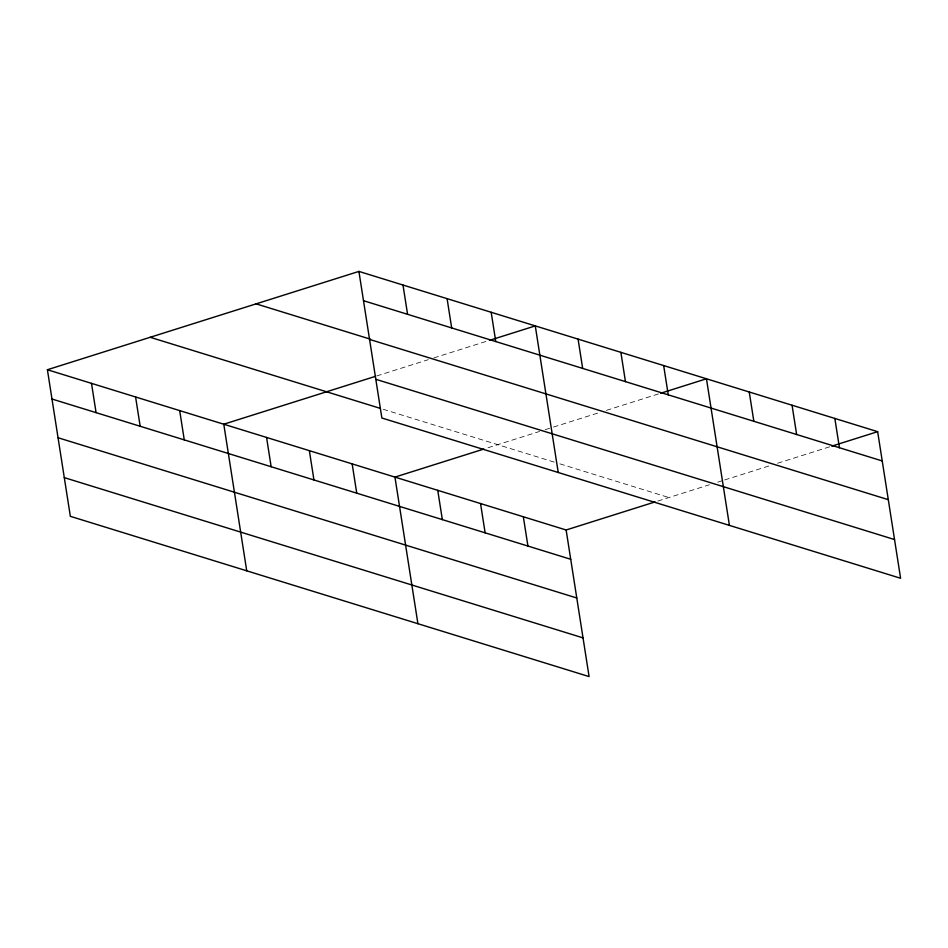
<?xml version="1.0" encoding="UTF-8"?>
<svg xmlns="http://www.w3.org/2000/svg" width="948" height="948" viewBox="0 0 948 948"><rect width="100%" height="100%" fill="white"/><g stroke="black" fill="none" stroke-linecap="round" stroke-linejoin="round"><path stroke-width="0.71" stroke-dasharray="4.74 3.56" d="M376.735 375.941L428.295 359.671M433.864 357.906L486.656 341.244M488.03 447.729L539.554 431.459M545.136 429.705L550.705 427.939M553.49 427.062L599.48 412.546M606.436 410.354L659.227 393.693M657.817 501.054L709.353 484.784M717.707 482.153L721.89 480.826M724.675 479.949L770.665 465.432M777.621 463.24L830.412 446.579M383.17 409.263L554.355 462.15M559.877 463.856L668.933 497.546"/><path stroke-width="1.42" d="M47.4 369.732L566.134 529.991L589.087 676.588L70.353 516.328L47.4 369.732L358.913 271.412L877.647 431.672L900.6 578.268L381.866 418.009L358.913 271.412M375.349 376.38L223.775 424.218L246.729 570.815M489.441 340.368L535.276 325.899L558.23 472.495M483.859 449.044L394.949 477.105L417.914 623.701M660.614 393.254L706.461 378.785L729.415 525.382M566.134 529.991L655.044 501.93M831.799 446.141L877.647 431.672M363.499 300.694L882.233 460.953M256.114 303.858L370.478 339.194M369.554 339.408L888.288 499.667M375.799 379.295L894.533 539.554M150.199 337.287L380.409 408.41M51.986 399.025L570.72 559.273M58.053 437.739L576.787 597.987M64.298 477.626L583.032 637.874M834.844 418.447L839.43 447.729M792.054 405.223L796.64 434.516M749.252 391.998L753.838 421.291M663.659 365.561L668.245 394.842M620.869 352.336L625.455 381.629M578.079 339.123L582.664 368.405M491.183 312.283L495.768 341.564M523.343 516.767L527.929 546.06M480.541 503.542L485.127 532.835M447.089 298.656L451.675 327.937M437.751 490.329L442.337 519.611M402.995 285.04L407.581 314.321M352.158 463.88L356.744 493.173M309.356 450.667L313.942 479.949M266.566 437.443L271.152 466.724M179.682 410.603L184.268 439.884M135.588 396.975L140.174 426.268M91.494 383.359L96.08 412.641"/></g></svg>
